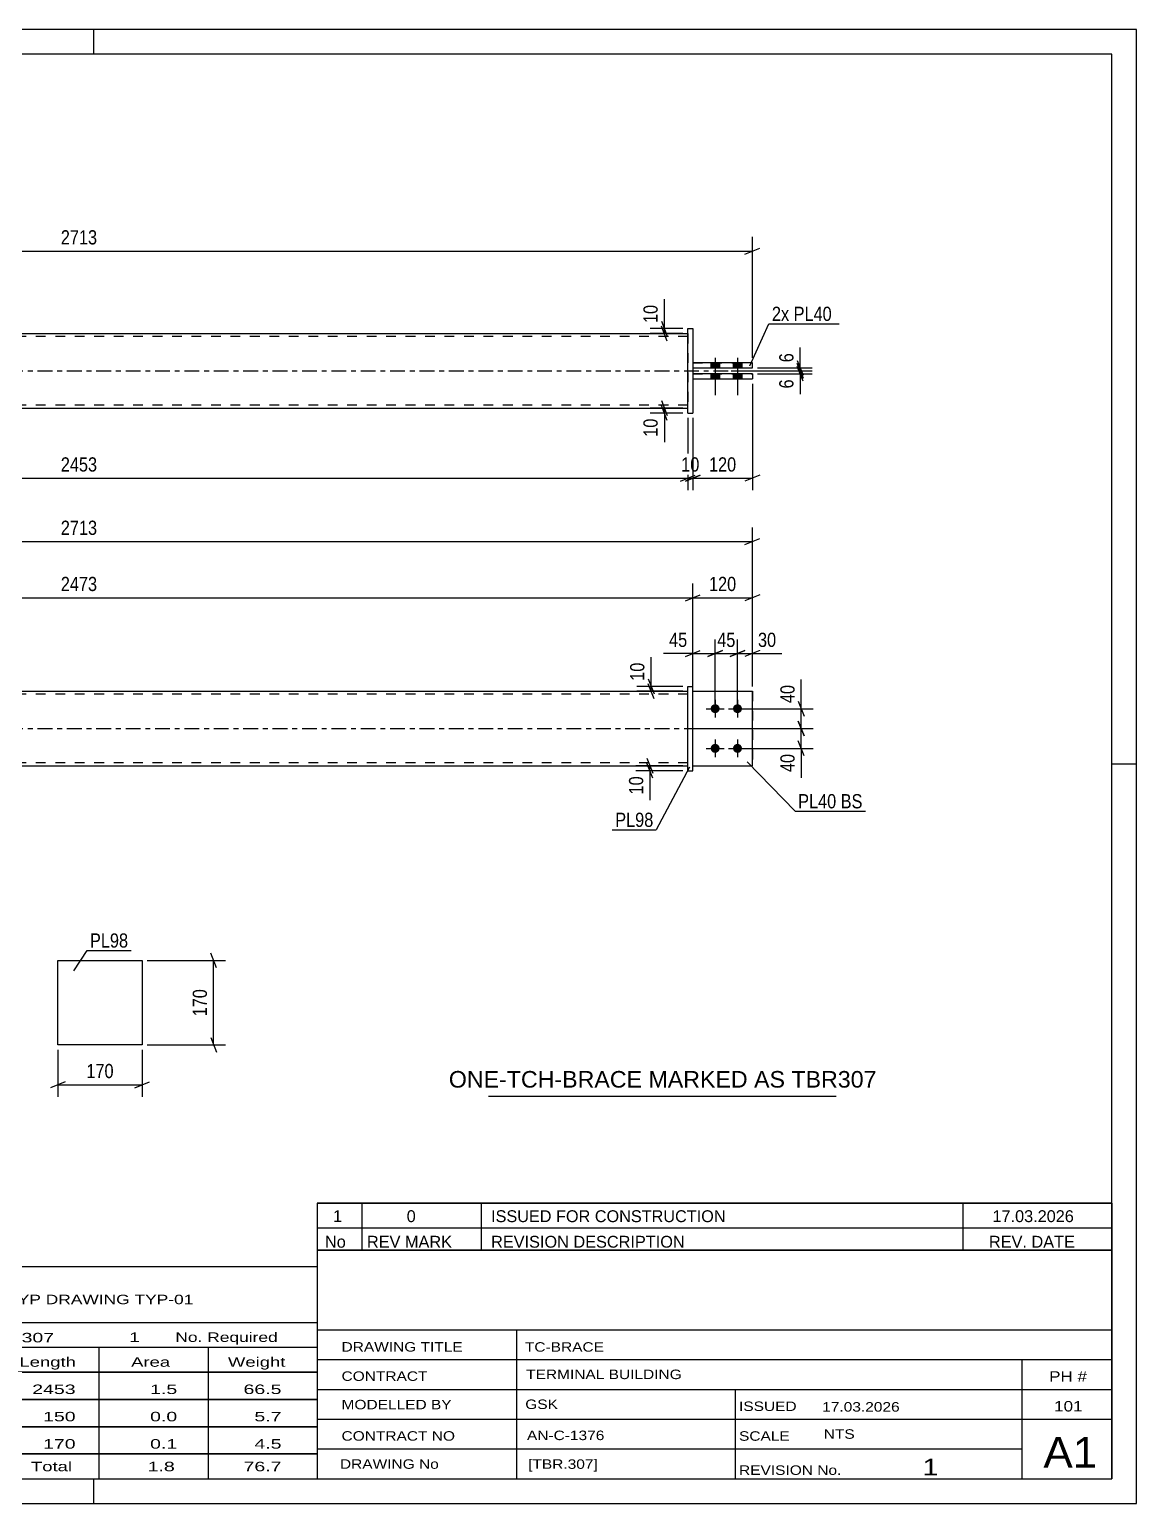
# Model space of a CAD drawing. Header units: millimetres. Extents: x 0 to 420, y 0 to 297.
# Drawn here: x 197 to 420, y 0 to 297 of the extents above; entities that cross this region are included whole.
import ezdxf

# ---------------------------------------------------------------- set-up
doc = ezdxf.new("R2010")
doc.units = ezdxf.units.MM
doc.linetypes.add('DXK_LINE_DOT2', pattern=[3.9198, 1.9599, -1.9599])
doc.linetypes.add('DXK_LINE_DOT3', pattern=[5.9187, 2.979, -0.9799, 0.9799, -0.9799])
doc.styles.add('Arial', font='arial.ttf', dxfattribs={"height": 0.2})
doc.styles.add('Arial Narrow', font='ARIALN.TTF', dxfattribs={"height": 0.2})

# ---------------------------------------------------------------- blocks, each defined once
blk = doc.blocks.new('Unknown-580582164-1163')
at = {"color": 5, "linetype": 'Continuous'}
for p, q in [((420, 297), (0, 297)), ((210, 292), (210, 297)), ((420, 0), (420, 297)), ((415, 292), (5, 292)), ((415, 5), (415, 292)), ((420, 149), (415, 149)), ((5, 5), (415, 5)), ((210, 0), (210, 5)), ((0, 0), (420, 0))]:
    blk.add_line(p, q, dxfattribs=at)
blk = doc.blocks.new('Part-580582164-1819 - 1792')
at = {"color": 2, "linetype": 'Continuous'}
for p, q in [((330.63, 163.65), (342.63, 163.65)), ((342.63, 163.65), (342.63, 163.65)), ((342.63, 148.65), (342.63, 163.65)), ((330.63, 148.65), (342.63, 148.65))]:
    blk.add_line(p, q, dxfattribs=at)
at = {"color": 7, "linetype": 'DXK_LINE_DOT2'}
for p, q in [((330.63, 163.65), (342.63, 163.65)), ((330.63, 148.65), (330.63, 163.65)), ((330.63, 148.65), (330.63, 148.65)), ((330.63, 148.65), (342.63, 148.65))]:
    blk.add_line(p, q, dxfattribs=at)
blk = doc.blocks.new('Part-580582164-1799 - 1792')
at = {"color": 2, "linetype": 'Continuous'}
for p, q in [((329.63, 164.65), (330.63, 164.65)), ((329.63, 147.65), (329.63, 164.65)), ((330.63, 147.65), (330.63, 164.65)), ((329.63, 147.65), (329.63, 147.65)), ((329.63, 147.65), (330.63, 147.65))]:
    blk.add_line(p, q, dxfattribs=at)
at = {"color": 7, "linetype": 'DXK_LINE_DOT2'}
for p, q in [((329.63, 164.65), (330.63, 164.65)), ((329.63, 147.65), (330.63, 147.65))]:
    blk.add_line(p, q, dxfattribs=at)
blk = doc.blocks.new('Part-580582164-1824 - 1792')
at = {"color": 2, "linetype": 'Continuous'}
for p, q in [((84.36, 163.65), (329.63, 163.65)), ((84.36, 148.65), (329.63, 148.65))]:
    blk.add_line(p, q, dxfattribs=at)
at = {"color": 7, "linetype": 'DXK_LINE_DOT2'}
for p, q in [((84.36, 148.65), (84.36, 163.65)), ((329.63, 148.65), (329.63, 163.65)), ((329.63, 163.05), (84.36, 163.05)), ((329.63, 149.25), (84.36, 149.25))]:
    blk.add_line(p, q, dxfattribs=at)
at = {"color": 7, "linetype": 'DXK_LINE_DOT3'}
blk.add_line((74.36, 156.15), (339.63, 156.15), dxfattribs=at)
blk = doc.blocks.new('Bolt-580582164-1830 - 1792')
at = {"linetype": 'Continuous'}
for points in [[(335.13, 161.05), (335.32, 161.03), (335.5, 160.97), (335.66, 160.88), (335.8, 160.75), (335.91, 160.6), (335.99, 160.43), (336.03, 160.24), (336.03, 160.05), (335.99, 159.87), (335.91, 159.7), (335.8, 159.55), (335.66, 159.42), (335.5, 159.33), (335.32, 159.27), (335.13, 159.25), (334.95, 159.27), (334.77, 159.33), (334.6, 159.42), (334.46, 159.55), (334.35, 159.7), (334.28, 159.87), (334.24, 160.05), (334.24, 160.24), (334.28, 160.43), (334.35, 160.6), (334.46, 160.75), (334.6, 160.88), (334.77, 160.97), (334.95, 161.03)], [(339.63, 161.05), (339.82, 161.03), (340, 160.97), (340.16, 160.88), (340.3, 160.75), (340.41, 160.6), (340.49, 160.43), (340.53, 160.24), (340.53, 160.05), (340.49, 159.87), (340.41, 159.7), (340.3, 159.55), (340.16, 159.42), (340, 159.33), (339.82, 159.27), (339.63, 159.25), (339.45, 159.27), (339.27, 159.33), (339.1, 159.42), (338.96, 159.55), (338.85, 159.7), (338.78, 159.87), (338.74, 160.05), (338.74, 160.24), (338.78, 160.43), (338.85, 160.6), (338.96, 160.75), (339.1, 160.88), (339.27, 160.97), (339.45, 161.03)], [(335.13, 153.05), (335.32, 153.03), (335.5, 152.97), (335.66, 152.88), (335.8, 152.75), (335.91, 152.6), (335.99, 152.43), (336.03, 152.24), (336.03, 152.05), (335.99, 151.87), (335.91, 151.7), (335.8, 151.55), (335.66, 151.42), (335.5, 151.33), (335.32, 151.27), (335.13, 151.25), (334.95, 151.27), (334.77, 151.33), (334.6, 151.42), (334.46, 151.55), (334.35, 151.7), (334.28, 151.87), (334.24, 152.05), (334.24, 152.24), (334.28, 152.43), (334.35, 152.6), (334.46, 152.75), (334.6, 152.88), (334.77, 152.97), (334.95, 153.03)], [(339.63, 153.05), (339.82, 153.03), (340, 152.97), (340.16, 152.88), (340.3, 152.75), (340.41, 152.6), (340.49, 152.43), (340.53, 152.24), (340.53, 152.05), (340.49, 151.87), (340.41, 151.7), (340.3, 151.55), (340.16, 151.42), (340, 151.33), (339.82, 151.27), (339.63, 151.25), (339.45, 151.27), (339.27, 151.33), (339.1, 151.42), (338.96, 151.55), (338.85, 151.7), (338.78, 151.87), (338.74, 152.05), (338.74, 152.24), (338.78, 152.43), (338.85, 152.6), (338.96, 152.75), (339.1, 152.88), (339.27, 152.97), (339.45, 153.03)]]:
    blk.add_hatch(color=1, dxfattribs=at).paths.add_polyline_path(points)
at = {"color": 1, "linetype": 'Continuous'}
for p, q in [((335.13, 161.95), (335.13, 158.35)), ((339.63, 161.95), (339.63, 158.35)), ((333.33, 160.15), (336.93, 160.15)), ((337.83, 160.15), (341.43, 160.15)), ((333.33, 152.15), (336.93, 152.15)), ((335.13, 153.95), (335.13, 150.35)), ((337.83, 152.15), (341.43, 152.15)), ((339.63, 153.95), (339.63, 150.35))]:
    blk.add_line(p, q, dxfattribs=at)
blk = doc.blocks.new('Part-580582164-1836 - 1792')
at = {"color": 7, "linetype": 'DXK_LINE_DOT2'}
for p, q in [((330.63, 163.65), (342.63, 163.65)), ((330.63, 148.65), (330.63, 163.65)), ((330.63, 163.65), (342.63, 163.65)), ((342.63, 163.65), (342.63, 163.65)), ((342.63, 163.65), (342.63, 148.65)), ((330.63, 148.65), (330.63, 148.65)), ((330.63, 148.65), (342.63, 148.65)), ((330.63, 148.65), (342.63, 148.65))]:
    blk.add_line(p, q, dxfattribs=at)
blk = doc.blocks.new('Part-580582164-2124 - 2115')
at = {"color": 2, "linetype": 'Continuous'}
for p, q in [((84.36, 235.72), (329.63, 235.72)), ((84.36, 220.72), (329.63, 220.72))]:
    blk.add_line(p, q, dxfattribs=at)
at = {"color": 7, "linetype": 'DXK_LINE_DOT2'}
for p, q in [((84.36, 220.72), (84.36, 235.72)), ((329.63, 235.12), (84.36, 235.12)), ((329.63, 235.72), (329.63, 220.72)), ((329.63, 221.32), (84.36, 221.32))]:
    blk.add_line(p, q, dxfattribs=at)
at = {"color": 7, "linetype": 'DXK_LINE_DOT3'}
blk.add_line((74.36, 228.22), (339.63, 228.22), dxfattribs=at)
blk = doc.blocks.new('Part-580582164-2125 - 2115')
at = {"color": 2, "linetype": 'Continuous'}
for p, q in [((329.63, 236.72), (329.63, 236.72)), ((329.63, 219.72), (329.63, 236.72)), ((329.63, 236.72), (330.63, 236.72)), ((330.63, 236.72), (330.63, 236.72)), ((330.63, 236.72), (330.63, 219.72)), ((329.63, 219.72), (330.63, 219.72)), ((329.63, 219.72), (329.63, 219.72)), ((330.63, 219.72), (330.63, 219.72))]:
    blk.add_line(p, q, dxfattribs=at)
at = {"color": 7, "linetype": 'DXK_LINE_DOT2'}
for p, q in [((329.63, 236.72), (330.63, 236.72)), ((329.63, 219.72), (330.63, 219.72)), ((330.63, 219.72), (330.63, 219.72))]:
    blk.add_line(p, q, dxfattribs=at)
blk = doc.blocks.new('Bolt-580582164-2119 - 2115')
at = {"linetype": 'Continuous'}
for points in [[(336.03, 229.82), (334.23, 229.82), (334.23, 228.82), (336.03, 228.82)], [(336.03, 229.82), (334.23, 229.82), (334.23, 228.82), (336.03, 228.82)], [(340.53, 229.82), (338.73, 229.82), (338.73, 228.82), (340.53, 228.82)], [(340.53, 229.82), (338.73, 229.82), (338.73, 228.82), (340.53, 228.82)], [(336.03, 227.62), (334.23, 227.62), (334.23, 226.62), (336.03, 226.62)], [(336.03, 227.62), (334.23, 227.62), (334.23, 226.62), (336.03, 226.62)], [(340.53, 227.62), (338.73, 227.62), (338.73, 226.62), (340.53, 226.62)], [(340.53, 227.62), (338.73, 227.62), (338.73, 226.62), (340.53, 226.62)]]:
    blk.add_hatch(color=1, dxfattribs=at).paths.add_polyline_path(points)
at = {"color": 1, "linetype": 'Continuous'}
for p, q in [((334.23, 229.82), (334.23, 228.82)), ((334.23, 229.82), (334.23, 228.82)), ((335.13, 230.82), (335.13, 223.32)), ((335.13, 230.82), (335.13, 223.32)), ((336.03, 229.82), (336.03, 228.82)), ((336.03, 229.82), (336.03, 228.82)), ((338.73, 229.82), (338.73, 228.82)), ((338.73, 229.82), (338.73, 228.82)), ((339.63, 230.82), (339.63, 223.32)), ((339.63, 230.82), (339.63, 223.32)), ((340.53, 229.82), (340.53, 228.82)), ((340.53, 229.82), (340.53, 228.82)), ((334.23, 227.62), (334.23, 226.62)), ((334.23, 227.62), (334.23, 226.62)), ((336.03, 227.62), (336.03, 226.62)), ((336.03, 227.62), (336.03, 226.62)), ((338.73, 227.62), (338.73, 226.62)), ((338.73, 227.62), (338.73, 226.62)), ((340.53, 227.62), (340.53, 226.62)), ((340.53, 227.62), (340.53, 226.62))]:
    blk.add_line(p, q, dxfattribs=at)
blk = doc.blocks.new('Part-580582164-2141 - 2115')
at = {"color": 2, "linetype": 'Continuous'}
for p, q in [((342.63, 229.82), (330.63, 229.82)), ((330.63, 228.82), (342.63, 228.82)), ((342.63, 228.82), (342.63, 229.82))]:
    blk.add_line(p, q, dxfattribs=at)
at = {"color": 7, "linetype": 'DXK_LINE_DOT2'}
for p, q in [((330.63, 229.82), (330.63, 228.82)), ((330.63, 229.82), (342.63, 229.82)), ((330.63, 228.82), (342.63, 228.82))]:
    blk.add_line(p, q, dxfattribs=at)
blk = doc.blocks.new('Part-580582164-2146 - 2115')
at = {"color": 2, "linetype": 'Continuous'}
for p, q in [((342.63, 227.62), (330.63, 227.62)), ((330.63, 226.62), (342.63, 226.62)), ((342.63, 227.62), (342.63, 226.62))]:
    blk.add_line(p, q, dxfattribs=at)
at = {"color": 7, "linetype": 'DXK_LINE_DOT2'}
for p, q in [((330.63, 227.62), (330.63, 226.62)), ((330.63, 227.62), (342.63, 227.62)), ((330.63, 226.62), (342.63, 226.62))]:
    blk.add_line(p, q, dxfattribs=at)
blk = doc.blocks.new('Part-580582164-1391 - 1375')
at = {"color": 2, "linetype": 'Continuous'}
for p, q in [((202.73, 92.41), (202.73, 109.41)), ((202.73, 109.41), (219.73, 109.41)), ((219.73, 109.41), (219.73, 92.41)), ((219.73, 92.41), (202.73, 92.41))]:
    blk.add_line(p, q, dxfattribs=at)
blk = doc.blocks.new('StraightDimension-580582164-1863 - 1792')
at = {"color": 7, "linetype": 'Continuous'}
for p, q in [((335.13, 161.15), (335.13, 174.09)), ((339.63, 161.15), (339.63, 174.09)), ((333.63, 170.64), (336.63, 171.84)), ((335.13, 171.24), (339.63, 171.24)), ((341.13, 171.84), (338.13, 170.64))]:
    blk.add_line(p, q, dxfattribs=at)
at = {"color": 0}
blk.add_wipeout([(339.81, 171.99), (339.81, 176.19), (334.95, 176.19), (334.95, 171.99)], dxfattribs=at)
at = {"color": 3, "style": 'Arial Narrow'}
blk.add_text('45', height=2.863, dxfattribs=at).set_placement((335.55, 172.59))
blk = doc.blocks.new('StraightDimension-580582164-1932 - 1792')
at = {"color": 7, "linetype": 'Continuous'}
for p, q in [((330.63, 164.65), (330.63, 185.35)), ((342.63, 164.65), (342.63, 185.35)), ((329.13, 181.9), (332.13, 183.1)), ((330.63, 182.5), (342.63, 182.5)), ((344.13, 183.1), (341.13, 181.9))]:
    blk.add_line(p, q, dxfattribs=at)
at = {"color": 0}
blk.add_wipeout([(339.97, 183.25), (339.97, 187.45), (333.29, 187.45), (333.29, 183.25)], dxfattribs=at)
at = {"color": 3, "style": 'Arial Narrow'}
blk.add_text('120', height=2.863, dxfattribs=at).set_placement((333.89, 183.85))
blk = doc.blocks.new('StraightDimension-580582164-1893 - 1792')
at = {"color": 7, "linetype": 'Continuous'}
for p, q in [((71.36, 164.65), (71.36, 196.67)), ((342.63, 164.65), (342.63, 196.67)), ((72.86, 194.42), (69.86, 193.22)), ((71.36, 193.82), (342.63, 193.82)), ((341.13, 193.22), (344.13, 194.42))]:
    blk.add_line(p, q, dxfattribs=at)
at = {"color": 0}
blk.add_wipeout([(211.25, 194.57), (211.25, 198.77), (202.74, 198.77), (202.74, 194.57)], dxfattribs=at)
at = {"color": 3, "style": 'Arial Narrow'}
blk.add_text('2713', height=2.863, dxfattribs=at).set_placement((203.34, 195.17))
blk = doc.blocks.new('StraightDimension-580582164-1847 - 1792')
at = {"color": 7, "linetype": 'Continuous'}
for p, q in [((339.63, 161.15), (339.63, 174.09)), ((342.63, 164.65), (342.63, 174.09)), ((338.13, 170.64), (341.13, 171.84)), ((339.63, 171.24), (342.63, 171.24)), ((344.13, 171.84), (341.13, 170.64))]:
    blk.add_line(p, q, dxfattribs=at)
at = {"color": 0}
blk.add_wipeout([(348.01, 171.99), (348.01, 176.19), (343.16, 176.19), (343.16, 171.99)], dxfattribs=at)
at = {"color": 7, "linetype": 'Continuous'}
blk.add_line((342.63, 171.24), (348.54, 171.24), dxfattribs=at)
blk.add_line((342.63, 171.24), (348.54, 171.24), dxfattribs=at)
at = {"color": 3, "style": 'Arial Narrow'}
blk.add_text('30', height=2.863, dxfattribs=at).set_placement((343.76, 172.59))
blk = doc.blocks.new('StraightDimension-580582164-1876 - 1792')
at = {"color": 7, "linetype": 'Continuous'}
for p, q in [((330.63, 164.65), (330.63, 174.09)), ((335.13, 161.15), (335.13, 174.09)), ((329.13, 170.64), (332.13, 171.84)), ((330.63, 171.24), (335.13, 171.24)), ((336.63, 171.84), (333.63, 170.64))]:
    blk.add_line(p, q, dxfattribs=at)
at = {"color": 0}
blk.add_wipeout([(330.11, 171.99), (330.11, 176.19), (325.25, 176.19), (325.25, 171.99)], dxfattribs=at)
at = {"color": 7, "linetype": 'Continuous'}
blk.add_line((330.63, 171.24), (324.73, 171.24), dxfattribs=at)
blk.add_line((330.63, 171.24), (324.73, 171.24), dxfattribs=at)
at = {"color": 3, "style": 'Arial Narrow'}
blk.add_text('45', height=2.863, dxfattribs=at).set_placement((325.85, 172.59))
blk = doc.blocks.new('StraightDimension-580582164-2076 - 1792')
at = {"color": 7, "linetype": 'Continuous'}
for p, q in [((328.63, 148.65), (319.14, 148.65)), ((321.39, 150.15), (322.59, 147.15)), ((322.59, 146.15), (321.39, 149.15)), ((321.99, 147.65), (321.99, 148.65)), ((328.63, 147.65), (319.14, 147.65))]:
    blk.add_line(p, q, dxfattribs=at)
at = {"color": 0}
blk.add_wipeout([(321.24, 147.12), (317.04, 147.12), (317.04, 142.27), (321.24, 142.27)], dxfattribs=at)
at = {"color": 7, "linetype": 'Continuous'}
blk.add_line((321.99, 147.65), (321.99, 141.74), dxfattribs=at)
blk.add_line((321.99, 147.65), (321.99, 141.74), dxfattribs=at)
at = {"color": 3, "style": 'Arial Narrow'}
blk.add_text('10', height=2.863, rotation=90.0002, dxfattribs=at).set_placement((320.64, 142.87))
blk = doc.blocks.new('StraightDimension-580582164-1913 - 1792')
at = {"color": 7, "linetype": 'Continuous'}
for p, q in [((351.88, 161.65), (353.08, 158.65)), ((340.63, 160.15), (354.88, 160.15)), ((353.08, 154.65), (351.88, 157.65)), ((352.48, 156.15), (352.48, 160.15)), ((331.63, 156.15), (354.88, 156.15))]:
    blk.add_line(p, q, dxfattribs=at)
at = {"color": 0}
blk.add_wipeout([(351.73, 165.53), (347.53, 165.53), (347.53, 160.67), (351.73, 160.67)], dxfattribs=at)
at = {"color": 7, "linetype": 'Continuous'}
blk.add_line((352.48, 160.15), (352.48, 166.05), dxfattribs=at)
blk.add_line((352.48, 160.15), (352.48, 166.05), dxfattribs=at)
at = {"color": 3, "style": 'Arial Narrow'}
blk.add_text('40', height=2.863, rotation=90.0002, dxfattribs=at).set_placement((351.13, 161.27))
blk = doc.blocks.new('StraightDimension-580582164-1922 - 1792')
at = {"color": 7, "linetype": 'Continuous'}
for p, q in [((351.88, 157.65), (353.08, 154.65)), ((331.63, 156.15), (354.88, 156.15)), ((352.48, 152.15), (352.48, 156.15)), ((340.63, 152.15), (354.88, 152.15)), ((353.08, 150.65), (351.88, 153.65))]:
    blk.add_line(p, q, dxfattribs=at)
at = {"color": 0}
blk.add_wipeout([(351.73, 151.62), (347.53, 151.62), (347.53, 146.77), (351.73, 146.77)], dxfattribs=at)
at = {"color": 7, "linetype": 'Continuous'}
blk.add_line((352.48, 152.15), (352.48, 146.24), dxfattribs=at)
blk.add_line((352.48, 152.15), (352.48, 146.24), dxfattribs=at)
at = {"color": 3, "style": 'Arial Narrow'}
blk.add_text('40', height=2.863, rotation=90.0002, dxfattribs=at).set_placement((351.13, 147.37))
blk = doc.blocks.new('StraightDimension-580582164-1951 - 1792')
at = {"color": 7, "linetype": 'Continuous'}
for p, q in [((83.36, 157.15), (83.36, 185.35)), ((330.63, 164.65), (330.63, 185.35)), ((84.86, 183.1), (81.86, 181.9)), ((83.36, 182.5), (330.63, 182.5)), ((329.13, 181.9), (332.13, 183.1))]:
    blk.add_line(p, q, dxfattribs=at)
at = {"color": 0}
blk.add_wipeout([(211.25, 183.25), (211.25, 187.45), (202.74, 187.45), (202.74, 183.25)], dxfattribs=at)
at = {"color": 3, "style": 'Arial Narrow'}
blk.add_text('2473', height=2.863, dxfattribs=at).set_placement((203.34, 183.85))
blk = doc.blocks.new('StraightDimension-580582164-3124 - 1792')
at = {"color": 7, "linetype": 'Continuous'}
for p, q in [((328.63, 164.65), (319.37, 164.65)), ((328.63, 163.65), (319.37, 163.65)), ((321.62, 166.15), (322.82, 163.15)), ((322.82, 162.15), (321.62, 165.15)), ((322.22, 163.65), (322.22, 164.65))]:
    blk.add_line(p, q, dxfattribs=at)
at = {"color": 0}
blk.add_wipeout([(321.47, 170.03), (317.27, 170.03), (317.27, 165.17), (321.47, 165.17)], dxfattribs=at)
at = {"color": 7, "linetype": 'Continuous'}
blk.add_line((322.22, 164.65), (322.22, 170.55), dxfattribs=at)
blk.add_line((322.22, 164.65), (322.22, 170.55), dxfattribs=at)
at = {"color": 3, "style": 'Arial Narrow'}
blk.add_text('10', height=2.863, rotation=90.0002, dxfattribs=at).set_placement((320.87, 165.77))
blk = doc.blocks.new('StraightDimension-580582164-3113 - 2115')
at = {"color": 7, "linetype": 'Continuous'}
for p, q in [((72.86, 252.94), (69.86, 251.74)), ((71.36, 230.82), (71.36, 255.19)), ((341.13, 251.74), (344.13, 252.94)), ((342.63, 230.82), (342.63, 255.19)), ((71.36, 252.34), (342.63, 252.34))]:
    blk.add_line(p, q, dxfattribs=at)
at = {"color": 0}
blk.add_wipeout([(211.25, 253.09), (211.25, 257.29), (202.74, 257.29), (202.74, 253.09)], dxfattribs=at)
at = {"color": 3, "style": 'Arial Narrow'}
blk.add_text('2713', height=2.863, dxfattribs=at).set_placement((203.34, 253.69))
blk = doc.blocks.new('StraightDimension-580582164-2182 - 2115')
at = {"color": 7, "linetype": 'Continuous'}
for p, q in [((84.36, 218.72), (84.36, 204.18)), ((329.63, 218.72), (329.63, 204.18)), ((85.86, 207.18), (82.86, 205.98)), ((84.36, 206.58), (329.63, 206.58)), ((328.13, 205.98), (331.13, 207.18))]:
    blk.add_line(p, q, dxfattribs=at)
at = {"color": 0}
blk.add_wipeout([(211.25, 207.33), (211.25, 211.53), (202.74, 211.53), (202.74, 207.33)], dxfattribs=at)
at = {"color": 3, "style": 'Arial Narrow'}
blk.add_text('2453', height=2.863, dxfattribs=at).set_placement((203.34, 207.93))
blk = doc.blocks.new('StraightDimension-580582164-2250 - 2115')
at = {"color": 7, "linetype": 'Continuous'}
for p, q in [((351.65, 229.72), (352.85, 226.72)), ((352.85, 226.12), (351.65, 229.12)), ((338.38, 228.22), (354.65, 228.22)), ((343.63, 227.62), (354.65, 227.62)), ((352.25, 227.62), (352.25, 228.22))]:
    blk.add_line(p, q, dxfattribs=at)
at = {"color": 0}
blk.add_wipeout([(351.5, 227.1), (347.3, 227.1), (347.3, 224.07), (351.5, 224.07)], dxfattribs=at)
at = {"color": 7, "linetype": 'Continuous'}
blk.add_line((352.25, 227.62), (352.25, 223.55), dxfattribs=at)
blk.add_line((352.25, 227.62), (352.25, 223.55), dxfattribs=at)
at = {"color": 3, "style": 'Arial Narrow'}
blk.add_text('6', height=2.86, rotation=90.0002, dxfattribs=at).set_placement((350.9, 224.67))
blk = doc.blocks.new('StraightDimension-580582164-2209 - 2115')
at = {"color": 7, "linetype": 'Continuous'}
for p, q in [((329.63, 218.72), (329.63, 204.18)), ((330.63, 218.72), (330.63, 204.18)), ((328.13, 205.98), (331.13, 207.18)), ((332.13, 207.18), (329.13, 205.98)), ((329.63, 206.58), (330.63, 206.58))]:
    blk.add_line(p, q, dxfattribs=at)
at = {"color": 0}
blk.add_wipeout([(332.56, 207.33), (332.56, 211.53), (327.7, 211.53), (327.7, 207.33)], dxfattribs=at)
at = {"color": 3, "style": 'Arial Narrow'}
blk.add_text('10', height=2.863, dxfattribs=at).set_placement((328.3, 207.93))
blk = doc.blocks.new('StraightDimension-580582164-2218 - 2115')
at = {"color": 7, "linetype": 'Continuous'}
for p, q in [((342.63, 225.62), (342.63, 204.18)), ((330.63, 218.72), (330.63, 204.18)), ((329.13, 205.98), (332.13, 207.18)), ((330.63, 206.58), (342.63, 206.58)), ((344.13, 207.18), (341.13, 205.98))]:
    blk.add_line(p, q, dxfattribs=at)
at = {"color": 0}
blk.add_wipeout([(339.97, 207.33), (339.97, 211.53), (333.29, 211.53), (333.29, 207.33)], dxfattribs=at)
at = {"color": 3, "style": 'Arial Narrow'}
blk.add_text('120', height=2.863, dxfattribs=at).set_placement((333.89, 207.93))
blk = doc.blocks.new('StraightDimension-580582164-2229 - 2115')
at = {"color": 7, "linetype": 'Continuous'}
for p, q in [((328.63, 220.72), (322.05, 220.72)), ((324.3, 222.22), (325.5, 219.22)), ((325.5, 218.22), (324.3, 221.22)), ((324.9, 219.72), (324.9, 220.72)), ((328.63, 219.72), (322.05, 219.72))]:
    blk.add_line(p, q, dxfattribs=at)
at = {"color": 0}
blk.add_wipeout([(324.15, 219.2), (319.95, 219.2), (319.95, 214.34), (324.15, 214.34)], dxfattribs=at)
at = {"color": 7, "linetype": 'Continuous'}
blk.add_line((324.9, 219.72), (324.9, 213.82), dxfattribs=at)
blk.add_line((324.9, 219.72), (324.9, 213.82), dxfattribs=at)
at = {"color": 3, "style": 'Arial Narrow'}
blk.add_text('10', height=2.863, rotation=90.0002, dxfattribs=at).set_placement((323.55, 214.94))
blk = doc.blocks.new('StraightDimension-580582164-2259 - 2115')
at = {"color": 7, "linetype": 'Continuous'}
for p, q in [((343.63, 228.82), (354.65, 228.82)), ((351.65, 230.32), (352.85, 227.32)), ((352.85, 226.72), (351.65, 229.72)), ((352.25, 228.22), (352.25, 228.82)), ((338.38, 228.22), (354.65, 228.22))]:
    blk.add_line(p, q, dxfattribs=at)
at = {"color": 0}
blk.add_wipeout([(351.5, 232.38), (347.3, 232.38), (347.3, 229.35), (351.5, 229.35)], dxfattribs=at)
at = {"color": 7, "linetype": 'Continuous'}
blk.add_line((352.25, 228.82), (352.25, 232.9), dxfattribs=at)
blk.add_line((352.25, 228.82), (352.25, 232.9), dxfattribs=at)
at = {"color": 3, "style": 'Arial Narrow'}
blk.add_text('6', height=2.86, rotation=90.0002, dxfattribs=at).set_placement((350.9, 229.95))
blk = doc.blocks.new('StraightDimension-580582164-2268 - 2115')
at = {"color": 7, "linetype": 'Continuous'}
for p, q in [((324.3, 238.22), (325.5, 235.22)), ((328.63, 236.72), (322.05, 236.72)), ((328.63, 235.72), (322.05, 235.72)), ((325.5, 234.22), (324.3, 237.22)), ((324.9, 235.72), (324.9, 236.72))]:
    blk.add_line(p, q, dxfattribs=at)
at = {"color": 0}
blk.add_wipeout([(324.15, 242.1), (319.95, 242.1), (319.95, 237.25), (324.15, 237.25)], dxfattribs=at)
at = {"color": 7, "linetype": 'Continuous'}
blk.add_line((324.9, 236.72), (324.9, 242.63), dxfattribs=at)
blk.add_line((324.9, 236.72), (324.9, 242.63), dxfattribs=at)
at = {"color": 3, "style": 'Arial Narrow'}
blk.add_text('10', height=2.863, rotation=90.0002, dxfattribs=at).set_placement((323.55, 237.85))
blk = doc.blocks.new('StraightDimension-580582164-1403 - 1375')
at = {"color": 7, "linetype": 'Continuous'}
for p, q in [((202.73, 91.41), (202.73, 81.96)), ((219.73, 91.41), (219.73, 81.96)), ((204.23, 84.96), (201.23, 83.76)), ((202.73, 84.36), (219.73, 84.36)), ((218.23, 83.76), (221.23, 84.96))]:
    blk.add_line(p, q, dxfattribs=at)
at = {"color": 0}
blk.add_wipeout([(214.57, 85.11), (214.57, 89.31), (207.89, 89.31), (207.89, 85.11)], dxfattribs=at)
at = {"color": 3, "style": 'Arial Narrow'}
blk.add_text('170', height=2.863, dxfattribs=at).set_placement((208.49, 85.71))
blk = doc.blocks.new('StraightDimension-580582164-1393 - 1375')
at = {"color": 7, "linetype": 'Continuous'}
for p, q in [((234.72, 107.91), (233.52, 110.91)), ((220.73, 109.41), (236.52, 109.41)), ((234.12, 92.41), (234.12, 109.41)), ((220.73, 92.41), (236.52, 92.41)), ((233.52, 93.91), (234.72, 90.91))]:
    blk.add_line(p, q, dxfattribs=at)
at = {"color": 0}
blk.add_wipeout([(233.37, 104.25), (229.17, 104.25), (229.17, 97.56), (233.37, 97.56)], dxfattribs=at)
at = {"color": 3, "style": 'Arial Narrow'}
blk.add_text('170', height=2.863, rotation=90.0002, dxfattribs=at).set_placement((232.77, 98.16))
blk = doc.blocks.new('Unknown-580582164-3725')
at = {"color": 7, "linetype": 'Continuous'}
blk.add_line((289.5, 82.05), (359.5, 82.05), dxfattribs=at)
at = {"color": 7, "style": 'Arial'}
blk.add_text('ONE-TCH-BRACE MARKED AS TBR307', height=3.3428, dxfattribs=at).set_placement((281.49, 83.8))
blk = doc.blocks.new('Unknown-580582164-3722')
at = {"color": 7, "linetype": 'Continuous'}
for p, q in [((255, 51.05), (255, 5)), ((255, 51.05), (415, 51.05)), ((415, 51), (415, 5)), ((255, 35), (415, 35)), ((295.14, 35), (295.14, 5)), ((255, 29), (415, 29)), ((397, 5.05), (397, 29.05)), ((255, 23), (415, 23)), ((339.14, 23), (339.14, 5)), ((255, 17), (415, 17)), ((255, 11), (397, 11)), ((255, 5), (415, 5))]:
    blk.add_line(p, q, dxfattribs=at)
at = {"color": 7, "style": 'Arial Narrow'}
for s, height, width, p in [('DRAWING TITLE', 1.9089, 1.425378, (259.88, 30.61)), ('TC-BRACE', 1.909, 1.425378, (296.81, 30.59)), ('TERMINAL BUILDING', 1.9089, 1.425378, (297.06, 25.07)), ('CONTRACT', 1.909, 1.425378, (259.88, 24.71)), ('MODELLED BY', 1.9089, 1.425378, (259.88, 18.98)), ('GSK', 1.909, 1.425378, (296.88, 19.04)), ('ISSUED', 1.909, 1.425378, (339.94, 18.64)), ('17.03.2026', 1.909, 1.425378, (356.69, 18.52)), ('CONTRACT NO', 1.9089, 1.425378, (259.88, 12.66)), ('AN-C-1376', 1.909, 1.425378, (297.23, 12.78)), ('SCALE', 1.909, 1.425378, (339.94, 12.65)), ('A1', 6.204, 1.25, (401.24, 7.2)), ('DRAWING No', 1.909, 1.425378, (259.56, 7)), ('[TBR.307]', 1.909, 1.425378, (297.46, 6.99)), ('1', 3.34, 1.5, (376.91, 5.68)), ('REVISION No.', 1.9089, 1.425378, (339.94, 5.77))]:
    blk.add_text(s, height=height, dxfattribs=dict(at, width=width)).set_placement(p)
at = {"color": 7, "linetype": 'Continuous', "style": 'Arial Narrow'}
for s, height, width, p in [('PH #', 2.1, 1.42538, (402.4, 24.55)), ('101', 2.1, 1.42538, (403.41, 18.55)), ('NTS', 1.909, 1.425378, (357, 13.05))]:
    blk.add_text(s, height=height, dxfattribs=dict(at, width=width)).set_placement(p)
blk = doc.blocks.new('Unknown-580582164-3723')
at = {"color": 7, "linetype": 'Continuous'}
for p, q in [((255, 60.55), (415, 60.55)), ((415, 60.55), (255, 60.55)), ((255, 60.55), (255, 55.55)), ((264, 60.55), (264, 55.55)), ((288, 60.55), (288, 55.55)), ((385, 60.55), (385, 55.55)), ((415, 60.55), (415, 55.55)), ((255, 55.55), (415, 55.55)), ((255, 55.55), (255, 51.05)), ((255, 55.55), (415, 55.55)), ((264, 55.55), (264, 51.05)), ((288, 55.55), (288, 51.05)), ((385, 55.55), (385, 51.05)), ((415, 55.55), (415, 51.05)), ((415, 51.05), (255, 51.05))]:
    blk.add_line(p, q, dxfattribs=at)
at = {"color": 7, "linetype": 'Continuous', "style": 'Arial Narrow'}
for s, height, width, p in [('1', 2.39, 1.196471, (258.16, 56.7)), ('0', 2.39, 1.196471, (273, 56.7)), ('ISSUED FOR CONSTRUCTION', 2.3861, 1.196471, (290, 56.7)), ('17.03.2026', 2.386, 1.196471, (391, 56.7)), ('No', 2.386, 1.2, (256.54, 51.55)), ('REV MARK', 2.386, 1.2, (265, 51.55)), ('REVISION DESCRIPTION', 2.3861, 1.2, (290, 51.55)), ('REV. DATE', 2.386, 1.2, (390.28, 51.55))]:
    blk.add_text(s, height=height, dxfattribs=dict(at, width=width)).set_placement(p)
blk = doc.blocks.new('Unknown-580582164-3724')
at = {"color": 7, "linetype": 'Continuous'}
for p, q in [((95, 47.75), (255, 47.75)), ((95, 36.5), (95, 47.75)), ((255, 47.75), (255, 36.5)), ((95, 36.5), (255, 36.5)), ((95, 36.5), (95, 31.5)), ((255, 36.5), (255, 31.5)), ((95, 31.5), (255, 31.5)), ((95, 31.5), (95, 26.5)), ((119, 31.5), (119, 26.5)), ((154.5, 31.5), (154.5, 26.5)), ((180.5, 31.5), (180.5, 26.5)), ((193.5, 31.5), (193.5, 26.5)), ((211, 31.5), (211, 26.5)), ((233, 31.5), (233, 26.5)), ((255, 31.5), (255, 26.5)), ((95, 26.5), (255, 26.5)), ((95, 26.45), (95, 21.05)), ((95, 26.45), (255, 26.45)), ((119, 26.5), (119, 21)), ((154.5, 26.5), (154.5, 21)), ((180.5, 26.5), (180.5, 21)), ((193.5, 26.5), (193.5, 21)), ((211, 26.5), (211, 21)), ((233, 26.5), (233, 21)), ((255, 26.45), (255, 21.05)), ((95, 21.05), (255, 21.05)), ((95, 20.95), (95, 15.55)), ((95, 20.95), (255, 20.95)), ((119, 21), (119, 15.5)), ((154.5, 21), (154.5, 15.5)), ((180.5, 21), (180.5, 15.5)), ((193.5, 21), (193.5, 15.5)), ((211, 21), (211, 15.5)), ((233, 21), (233, 15.5)), ((255, 20.95), (255, 15.55)), ((95, 15.55), (255, 15.55)), ((95, 15.45), (95, 10.05)), ((95, 15.45), (255, 15.45)), ((119, 15.5), (119, 10)), ((154.5, 15.5), (154.5, 10)), ((180.5, 15.5), (180.5, 10)), ((193.5, 15.5), (193.5, 10)), ((211, 15.5), (211, 10)), ((233, 15.5), (233, 10)), ((255, 15.45), (255, 10.05)), ((95, 10.05), (255, 10.05)), ((95, 10), (255, 10)), ((95, 10), (95, 5)), ((211, 10), (211, 5)), ((233, 10), (233, 5)), ((255, 10), (255, 5)), ((95, 5), (255, 5))]:
    blk.add_line(p, q, dxfattribs=at)
at = {"color": 7, "style": 'Arial Narrow'}
for s, height, width, p in [('GENERAL NOTES & WELD DETAILS :', 2.8633, 1.4, (96.15, 40.06)), ('REFER TYP DRAWING TYP-01', 1.9089, 1.6, (179.7, 40.16)), ("MATERIAL LIST FOR ASSEMBLY MK'D", 1.9089, 1.6, (96.15, 32.56)), ('TBR307', 1.909, 1.794707, (187.59, 32.47)), ('1', 1.91, 1.794707, (217.08, 32.56)), ('No. Required', 1.9089, 1.6, (226.41, 32.56)), ('Mark', 1.909, 1.7, (96.34, 27.5)), ('Profile', 1.909, 1.7, (129.41, 27.5)), ('Material', 1.909, 1.7, (159.54, 27.56)), ('No.', 1.909, 1.7, (184.5, 27.56)), ('Length', 1.909, 1.7, (195, 27.56)), ('Area', 1.909, 1.7, (217.5, 27.56)), ('Weight', 1.909, 1.7, (237, 27.56))]:
    blk.add_text(s, height=height, dxfattribs=dict(at, width=width)).set_placement(p)
at = {"color": 7, "linetype": 'Continuous', "style": 'Arial Narrow'}
for s, height, width, p in [('TBR307', 1.909, 1.794707, (96.5, 22.06)), ('SHS150*6', 1.909, 1.794707, (121, 22.06)), ('E350', 1.909, 1.794707, (160.74, 22.06)), ('1', 1.91, 1.794707, (184.86, 22.06)), ('2453', 1.909, 1.794707, (197.58, 22.06)), ('1.5', 1.909, 1.794707, (221.32, 22.06)), ('66.5', 1.909, 1.794707, (240.14, 22.06)), ('PL40', 1.909, 1.794707, (96.5, 16.56)), ('PL10*120', 1.909, 1.794707, (121, 16.56)), ('E350', 1.909, 1.794707, (160.74, 16.56)), ('4', 1.91, 1.794707, (184.86, 16.56)), ('150', 1.909, 1.794707, (199.77, 16.56)), ('0.0', 1.909, 1.794707, (221.32, 16.56)), ('5.7', 1.909, 1.794707, (242.33, 16.56)), ('PL98', 1.909, 1.794707, (96.5, 11.06)), ('PL10*170', 1.909, 1.794707, (121, 11.06)), ('E350', 1.909, 1.794707, (160.74, 11.06)), ('2', 1.91, 1.794707, (184.86, 11.06)), ('170', 1.909, 1.794707, (199.77, 11.06)), ('0.1', 1.909, 1.794707, (221.32, 11.06)), ('4.5', 1.909, 1.794707, (242.33, 11.06)), ('Total', 1.909, 1.7, (197.33, 6.5)), ('1.8', 1.909, 1.794707, (220.83, 6.5)), ('76.7', 1.909, 1.794707, (240.14, 6.5))]:
    blk.add_text(s, height=height, dxfattribs=dict(at, width=width)).set_placement(p)
blk = doc.blocks.new('Mark-580582164-1795 - 1792')
at = {"color": 0}
blk.add_wipeout([(322.68, 136.33), (322.68, 139.33), (315.01, 139.33), (315.01, 136.33)], dxfattribs=at)
blk.add_wipeout([(322.68, 136.33), (322.68, 139.33), (315.01, 139.33), (315.01, 136.33)], dxfattribs=at)
at = {"color": 30, "linetype": 'Continuous'}
for p in [(329.94, 148.34), (314.41, 135.73)]:
    blk.add_line(p, (323.28, 135.73), dxfattribs=at)
at = {"color": 3, "style": 'Arial Narrow'}
blk.add_text('PL98', height=2.863, dxfattribs=at).set_placement((315.01, 136.33))
blk = doc.blocks.new('MarkSet-580582164-2100 - 1792')
at = {"color": 0}
blk.add_wipeout([(359.52, 140.07), (359.52, 143.07), (351.85, 143.07), (351.85, 140.07)], dxfattribs=at)
blk.add_wipeout([(359.52, 140.07), (359.52, 143.07), (351.85, 143.07), (351.85, 140.07)], dxfattribs=at)
at = {"color": 30, "linetype": 'Continuous'}
blk.add_line((341.57, 149.44), (351.25, 139.47), dxfattribs=at)
at = {"color": 0}
blk.add_wipeout([(364.81, 140.07), (364.81, 143.07), (360.42, 143.07), (360.42, 140.07)], dxfattribs=at)
blk.add_wipeout([(364.81, 140.07), (364.81, 143.07), (360.42, 143.07), (360.42, 140.07)], dxfattribs=at)
at = {"color": 30, "linetype": 'Continuous'}
blk.add_line((351.25, 139.47), (365.41, 139.47), dxfattribs=at)
at = {"color": 3, "style": 'Arial Narrow'}
for s, p in [('PL40', (351.85, 140.07)), ('BS', (360.42, 140.07))]:
    blk.add_text(s, height=2.863, dxfattribs=at).set_placement(p)
blk = doc.blocks.new('MarkSet-580582164-2321 - 2115')
at = {"color": 0}
blk.add_wipeout([(350.04, 238.28), (350.04, 241.28), (346.57, 241.28), (346.57, 238.28)], dxfattribs=at)
blk.add_wipeout([(350.04, 238.28), (350.04, 241.28), (346.57, 241.28), (346.57, 238.28)], dxfattribs=at)
at = {"color": 30, "linetype": 'Continuous'}
blk.add_line((342.15, 229.22), (345.97, 237.68), dxfattribs=at)
at = {"color": 0}
blk.add_wipeout([(358.62, 238.28), (358.62, 241.28), (350.94, 241.28), (350.94, 238.28)], dxfattribs=at)
blk.add_wipeout([(358.62, 238.28), (358.62, 241.28), (350.94, 241.28), (350.94, 238.28)], dxfattribs=at)
at = {"color": 30, "linetype": 'Continuous'}
blk.add_line((345.97, 237.68), (360.12, 237.68), dxfattribs=at)
at = {"color": 3, "style": 'Arial Narrow'}
for s, p in [('2x', (346.57, 238.28)), ('PL40', (350.94, 238.28))]:
    blk.add_text(s, height=2.863, dxfattribs=at).set_placement(p)
blk = doc.blocks.new('Mark-580582164-1387 - 1375')
at = {"color": 0}
blk.add_wipeout([(216.89, 112.01), (216.89, 115.01), (209.22, 115.01), (209.22, 112.01)], dxfattribs=at)
blk.add_wipeout([(216.89, 112.01), (216.89, 115.01), (209.22, 115.01), (209.22, 112.01)], dxfattribs=at)
at = {"color": 30, "linetype": 'Continuous'}
for p, q in [((205.98, 107.31), (208.62, 111.41)), ((208.62, 111.41), (217.49, 111.41))]:
    blk.add_line(p, q, dxfattribs=at)
at = {"color": 3, "style": 'Arial Narrow'}
blk.add_text('PL98', height=2.863, dxfattribs=at).set_placement((209.22, 112.01))

msp = doc.modelspace()

# ---------------------------------------------------------------- block references
for name in ['Unknown-580582164-1163', 'Part-580582164-2124 - 2115', 'Part-580582164-2125 - 2115', 'Part-580582164-2141 - 2115', 'Bolt-580582164-2119 - 2115', 'Part-580582164-2146 - 2115', 'Part-580582164-1824 - 1792', 'Part-580582164-1799 - 1792', 'Part-580582164-1819 - 1792', 'Part-580582164-1836 - 1792', 'Bolt-580582164-1830 - 1792', 'Part-580582164-1391 - 1375', 'Unknown-580582164-3725', 'Unknown-580582164-3723', 'Unknown-580582164-3722', 'Unknown-580582164-3724']:
    msp.add_blockref(name, (0, 0))

# ---------------------------------------------------------------- next in the draw order: block references
for name in ['StraightDimension-580582164-3113 - 2115', 'StraightDimension-580582164-2182 - 2115', 'StraightDimension-580582164-1863 - 1792', 'StraightDimension-580582164-2076 - 1792', 'Mark-580582164-1387 - 1375', 'StraightDimension-580582164-1403 - 1375']:
    msp.add_blockref(name, (0, 0))

# ---------------------------------------------------------------- next in the draw order: block references
for name in ['StraightDimension-580582164-2268 - 2115', 'StraightDimension-580582164-2250 - 2115', 'StraightDimension-580582164-2209 - 2115', 'StraightDimension-580582164-1932 - 1792', 'Mark-580582164-1795 - 1792', 'StraightDimension-580582164-1393 - 1375']:
    msp.add_blockref(name, (0, 0))

# ---------------------------------------------------------------- next in the draw order: block references
for name in ['StraightDimension-580582164-2218 - 2115', 'StraightDimension-580582164-1893 - 1792']:
    msp.add_blockref(name, (0, 0))

# ---------------------------------------------------------------- next in the draw order: block references
for name in ['StraightDimension-580582164-2259 - 2115', 'StraightDimension-580582164-2229 - 2115', 'StraightDimension-580582164-1876 - 1792', 'StraightDimension-580582164-1847 - 1792']:
    msp.add_blockref(name, (0, 0))

# ---------------------------------------------------------------- next in the draw order: block references
for name in ['MarkSet-580582164-2321 - 2115', 'StraightDimension-580582164-1913 - 1792']:
    msp.add_blockref(name, (0, 0))

# ---------------------------------------------------------------- next in the draw order: block references
msp.add_blockref('StraightDimension-580582164-1922 - 1792', (0, 0))

# ---------------------------------------------------------------- next in the draw order: block references
for name in ['StraightDimension-580582164-1951 - 1792', 'MarkSet-580582164-2100 - 1792']:
    msp.add_blockref(name, (0, 0))

# ---------------------------------------------------------------- next in the draw order: block references
msp.add_blockref('StraightDimension-580582164-3124 - 1792', (0, 0))

doc.saveas('drawing.dxf')
